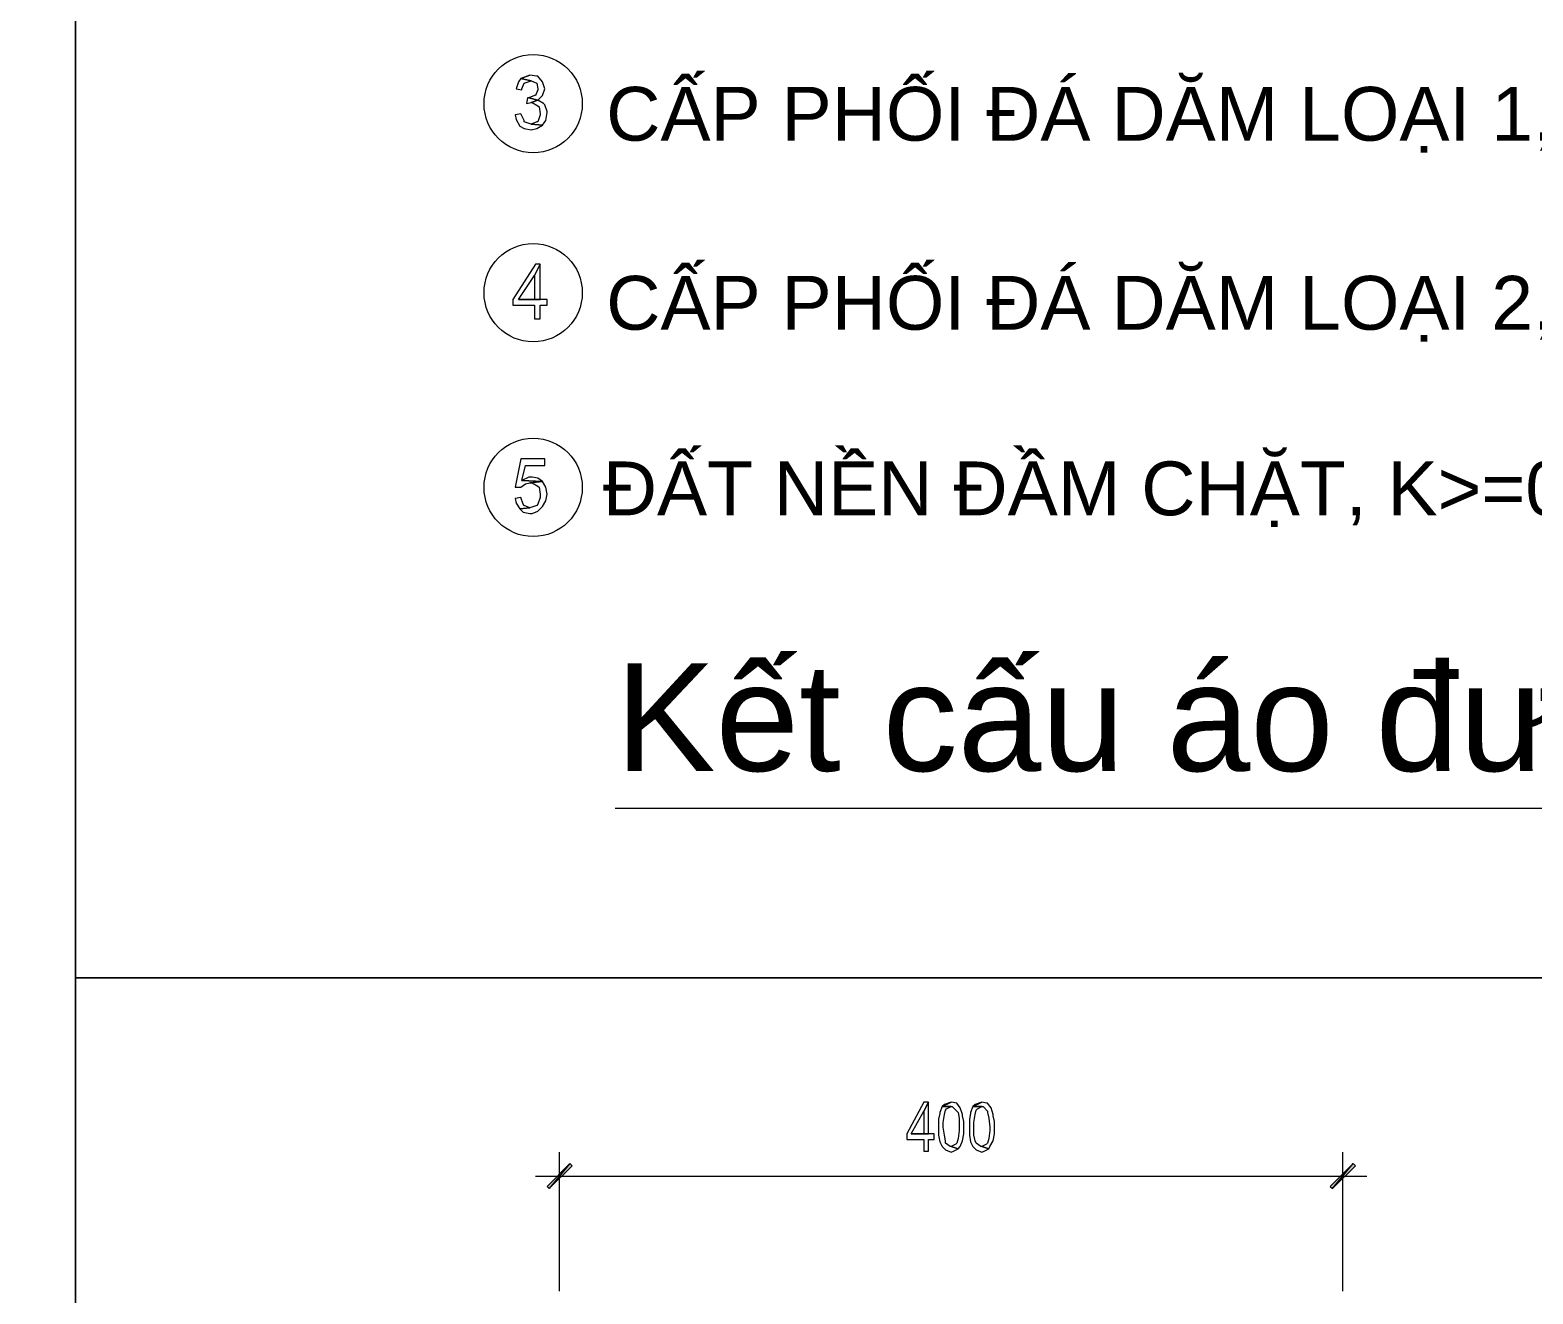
# Model space of a CAD drawing. Header units: millimetres. Extents: x 5117 to 246734, y -48177 to 129208.
# Drawn here: x 212016 to 212114.8, y 2377.2 to 2460.3 of the extents above; entities that cross this region are included whole.
import ezdxf

# ---------------------------------------------------------------- set-up
doc = ezdxf.new("R2010")
doc.units = ezdxf.units.MM
for name, color, linetype, lineweight in [('PCCC_241204-CHI TIET CAU TAO PCCC_dwg-1', 250, 'Continuous', 18), ('PDF_Geometry', 250, 'Continuous', 18), ('PDF_Solid Fills', 250, 'Continuous', 18), ('PDF_Text-1', 7, 'Continuous', 18)]:
    doc.layers.add(name, color=color, linetype=linetype, lineweight=lineweight)
doc.styles.add('Arial_2', font='arial_0.ttf', dxfattribs={"height": 3.536039})
doc.styles.add('Arial_3', font='arial_0.ttf', dxfattribs={"height": 7.072079})

# ---------------------------------------------------------------- blocks, each defined once
blk = doc.blocks.new('PCCC_241204-CHI TIET CAU TAO PCCC_dwg-1605646-PCCC-CHI TIẾT CÂU TẠO PCCC')
at = {"layer": 'PDF_Solid Fills'}
for points in [[(3299.924, 2384.124), (3299.775, 2384.274), (3301.272, 2385.771)], [(3299.924, 2384.124), (3301.421, 2385.621), (3301.272, 2385.771)], [(3351.418, 2384.124), (3352.766, 2385.771), (3351.269, 2384.274)], [(3351.418, 2384.124), (3352.766, 2385.771), (3352.915, 2385.621)]]:
    blk.add_hatch(color=256, dxfattribs=at).paths.add_polyline_path(points)
at = {"layer": 'PDF_Geometry'}
for p, q in [((3304.266, 2409.123), (3446.099, 2409.123)), ((3300.598, 2377.388), (3300.598, 2386.519)), ((3352.092, 2377.388), (3352.092, 2386.519)), ((3299.026, 2384.948), (3353.664, 2384.948))]:
    blk.add_line(p, q, dxfattribs=at)
at = {"layer": 'PDF_Geometry', "flags": 128}
for points in [[(3075.835, 2173.732), (3268.788, 2173.732), (3268.788, 2538.307), (3075.835, 2538.307)], [(3268.788, 2397.971), (3461.742, 2397.971), (3461.742, 2538.307), (3268.788, 2538.307)], [(3298.502, 2455.827), (3298.428, 2455.453), (3298.727, 2455.528), (3299.176, 2455.677), (3298.577, 2455.827)], [(3299.176, 2455.677), (3298.727, 2455.528), (3298.802, 2455.528), (3299.176, 2455.303), (3299.251, 2455.228), (3299.326, 2454.779), (3299.326, 2454.704), (3299.176, 2454.255), (3299.101, 2454.255), (3298.727, 2454.106), (3299.475, 2454.031), (3299.7, 2454.33), (3299.775, 2454.854), (3299.775, 2454.929), (3299.625, 2455.378), (3299.55, 2455.453)], [(3298.053, 2454.779), (3297.679, 2454.704), (3297.754, 2454.405), (3297.978, 2453.956), (3298.278, 2453.806), (3298.727, 2453.731), (3299.101, 2453.806), (3299.475, 2454.031), (3298.727, 2454.106), (3298.278, 2454.255), (3298.278, 2454.33)], [(3299.326, 2444.899), (3299.026, 2444.899), (3297.529, 2442.579), (3297.529, 2442.205), (3298.951, 2442.205), (3298.951, 2441.307), (3299.326, 2441.307), (3299.326, 2442.205), (3299.775, 2442.205), (3299.775, 2442.579), (3299.326, 2442.579), (3297.904, 2442.579), (3298.951, 2444.151), (3299.326, 2444.899), (3298.951, 2444.151), (3298.951, 2442.579), (3297.904, 2442.579), (3299.326, 2442.579)], [(3299.625, 2432.101), (3298.053, 2432.101), (3297.679, 2430.23), (3298.053, 2430.23), (3298.353, 2430.454), (3298.652, 2430.529), (3299.475, 2430.604), (3298.128, 2430.679), (3298.353, 2431.652), (3299.625, 2431.652)], [(3299.475, 2430.604), (3298.652, 2430.529), (3298.802, 2430.529), (3299.176, 2430.304), (3299.251, 2430.23), (3299.326, 2429.781), (3299.326, 2429.556), (3299.176, 2429.107), (3299.101, 2429.032), (3298.652, 2428.882), (3297.978, 2428.808), (3298.203, 2428.583), (3298.652, 2428.508), (3298.802, 2428.508), (3299.176, 2428.658), (3299.475, 2428.957), (3299.7, 2429.331), (3299.775, 2429.781), (3299.7, 2430.23)], [(3298.802, 2430.903), (3298.577, 2430.903), (3298.128, 2430.679), (3299.475, 2430.604), (3299.176, 2430.828)], [(3298.053, 2429.556), (3297.679, 2429.481), (3297.754, 2429.182), (3297.978, 2428.808), (3298.652, 2428.882), (3298.278, 2429.032), (3298.203, 2429.107)], [(3268.788, 2283.157), (3461.742, 2283.157), (3461.742, 2397.971), (3268.788, 2397.971)], [(3324.848, 2389.813), (3324.549, 2389.813), (3323.426, 2387.717), (3323.426, 2387.343), (3324.549, 2387.343), (3324.549, 2386.594), (3324.848, 2386.594), (3324.848, 2387.343), (3325.222, 2387.343), (3325.222, 2387.717), (3324.848, 2387.717), (3323.725, 2387.717), (3324.549, 2389.214), (3324.848, 2389.813), (3324.549, 2389.214), (3324.549, 2387.717), (3323.725, 2387.717), (3324.848, 2387.717)], [(3301.421, 2385.621), (3301.272, 2385.771), (3299.775, 2384.274), (3299.924, 2384.124)], [(3351.269, 2384.274), (3351.418, 2384.124), (3352.915, 2385.621), (3352.766, 2385.771)]]:
    blk.add_lwpolyline(points, close=True, dxfattribs=at)
for points in [[(3298.053, 2457.099), (3297.904, 2456.875), (3297.754, 2456.426), (3298.128, 2456.351), (3298.128, 2456.426), (3298.278, 2456.8), (3298.727, 2456.95), (3298.053, 2457.099), (3298.652, 2457.324), (3298.053, 2457.099), (3298.727, 2456.95), (3299.101, 2456.8), (3299.176, 2456.426), (3299.176, 2456.351), (3299.026, 2455.977), (3298.951, 2455.977), (3298.577, 2455.827), (3299.176, 2455.677), (3299.475, 2455.977), (3299.625, 2456.426), (3299.475, 2456.875), (3299.176, 2457.249), (3299.101, 2457.249), (3298.652, 2457.324)], [(3325.746, 2389.513), (3325.596, 2389.139), (3325.596, 2389.064), (3325.522, 2388.69), (3325.522, 2388.166), (3325.522, 2388.091), (3325.522, 2387.642), (3325.596, 2387.193), (3325.746, 2386.894), (3325.971, 2386.669), (3326.345, 2386.519), (3326.495, 2386.594), (3326.794, 2386.744), (3326.345, 2386.894), (3326.27, 2386.894), (3325.971, 2387.118), (3325.971, 2387.268), (3325.896, 2387.642), (3325.821, 2388.166), (3325.821, 2388.465), (3325.896, 2388.989), (3325.971, 2389.289), (3326.045, 2389.364), (3326.345, 2389.513), (3325.746, 2389.513), (3326.345, 2389.813), (3325.896, 2389.663), (3325.746, 2389.513), (3326.345, 2389.513), (3326.42, 2389.513), (3326.719, 2389.214), (3326.794, 2389.139), (3326.869, 2388.765), (3326.869, 2388.166), (3326.869, 2387.942), (3326.794, 2387.418), (3326.719, 2387.118), (3326.644, 2387.043), (3326.345, 2386.894), (3326.794, 2386.744), (3326.944, 2386.894), (3327.093, 2387.268), (3327.168, 2387.717), (3327.168, 2388.166), (3327.168, 2388.54), (3327.093, 2388.915), (3327.093, 2388.989), (3326.944, 2389.438), (3326.719, 2389.738), (3326.345, 2389.813)], [(3327.767, 2389.513), (3327.617, 2389.139), (3327.617, 2389.064), (3327.542, 2388.69), (3327.542, 2388.166), (3327.542, 2388.091), (3327.542, 2387.642), (3327.617, 2387.193), (3327.767, 2386.894), (3327.991, 2386.669), (3328.366, 2386.519), (3328.515, 2386.594), (3328.815, 2386.744), (3328.366, 2386.894), (3328.291, 2386.894), (3327.991, 2387.118), (3327.917, 2387.268), (3327.842, 2387.642), (3327.842, 2388.166), (3327.842, 2388.465), (3327.917, 2388.989), (3327.991, 2389.289), (3328.066, 2389.364), (3328.366, 2389.513), (3327.767, 2389.513), (3328.366, 2389.813), (3327.917, 2389.663), (3327.767, 2389.513), (3328.366, 2389.513), (3328.441, 2389.513), (3328.74, 2389.214), (3328.74, 2389.139), (3328.815, 2388.765), (3328.89, 2388.166), (3328.89, 2387.942), (3328.815, 2387.418), (3328.74, 2387.118), (3328.665, 2387.043), (3328.366, 2386.894), (3328.815, 2386.744), (3328.89, 2386.894), (3329.114, 2387.268), (3329.189, 2387.717), (3329.189, 2388.166), (3329.189, 2388.54), (3329.114, 2388.915), (3329.114, 2388.989), (3328.964, 2389.438), (3328.74, 2389.738), (3328.665, 2389.738), (3328.366, 2389.813)]]:
    blk.add_lwpolyline(points, dxfattribs=at)
at = {"layer": 'PDF_Geometry'}
for centre in [(3298.864, 2455.442), (3298.864, 2443.017), (3298.864, 2430.219)]:
    blk.add_circle(centre, 3.231, dxfattribs=at)
at = {"layer": 'PDF_Solid Fills'}
for p, q in [((3299.775, 2384.274), (3301.272, 2385.771)), ((3301.272, 2385.771), (3299.924, 2384.124)), ((3301.272, 2385.771), (3299.924, 2384.124)), ((3299.924, 2384.124), (3301.421, 2385.621)), ((3301.421, 2385.621), (3301.272, 2385.771)), ((3352.766, 2385.771), (3351.269, 2384.274)), ((3351.418, 2384.124), (3352.766, 2385.771)), ((3351.418, 2384.124), (3352.766, 2385.771)), ((3352.915, 2385.621), (3351.418, 2384.124)), ((3352.766, 2385.771), (3352.915, 2385.621)), ((3299.924, 2384.124), (3299.775, 2384.274)), ((3351.269, 2384.274), (3351.418, 2384.124))]:
    blk.add_line(p, q, dxfattribs=at)
at = {"layer": 'PDF_Text-1', "attachment_point": 1, "line_spacing_factor": 0.941778}
for s, insert, char_height, width, style in [('C\\fArial|b0|i0|c254|p34|;ẤP PHỐI ĐÁ DĂM LOẠI 1, Dmax=25mm DÀY 18CM, K>=0.98', (3303.667, 2456.547), 3.53604, 167.84322, 'Arial_2'), ('C\\fArial|b0|i0|c254|p34|;ẤP PHỐI ĐÁ DĂM LOẠI 2, Dmax=37,5mm DÀY 18CM, K>=0.98', (3303.667, 2444.122), 3.53604, 172.77852, 'Arial_2'), ('Đ\\fArial|b0|i0|c254|p34|;ẤT NỀN ĐẦM CHẶT, K>=0.98, Eo = 40Mpa', (3303.44, 2431.923), 3.53604, 119.09639, 'Arial_2'), ('K\\fArial|b0|i0|c254|p34|;ết cấu áo đường xe chữa cháy', (3304.265, 2418.648), 7.07208, 169.09869, 'Arial_3')]:
    blk.add_mtext(s, dxfattribs=dict(at, insert=insert, char_height=char_height, width=width, style=style))

msp = doc.modelspace()

# ---------------------------------------------------------------- block references
at = {"layer": 'PCCC_241204-CHI TIET CAU TAO PCCC_dwg-1'}
msp.add_blockref('PCCC_241204-CHI TIET CAU TAO PCCC_dwg-1605646-PCCC-CHI TIẾT CÂU TẠO PCCC', (208750.222, 0), dxfattribs=at)

doc.saveas('drawing.dxf')
